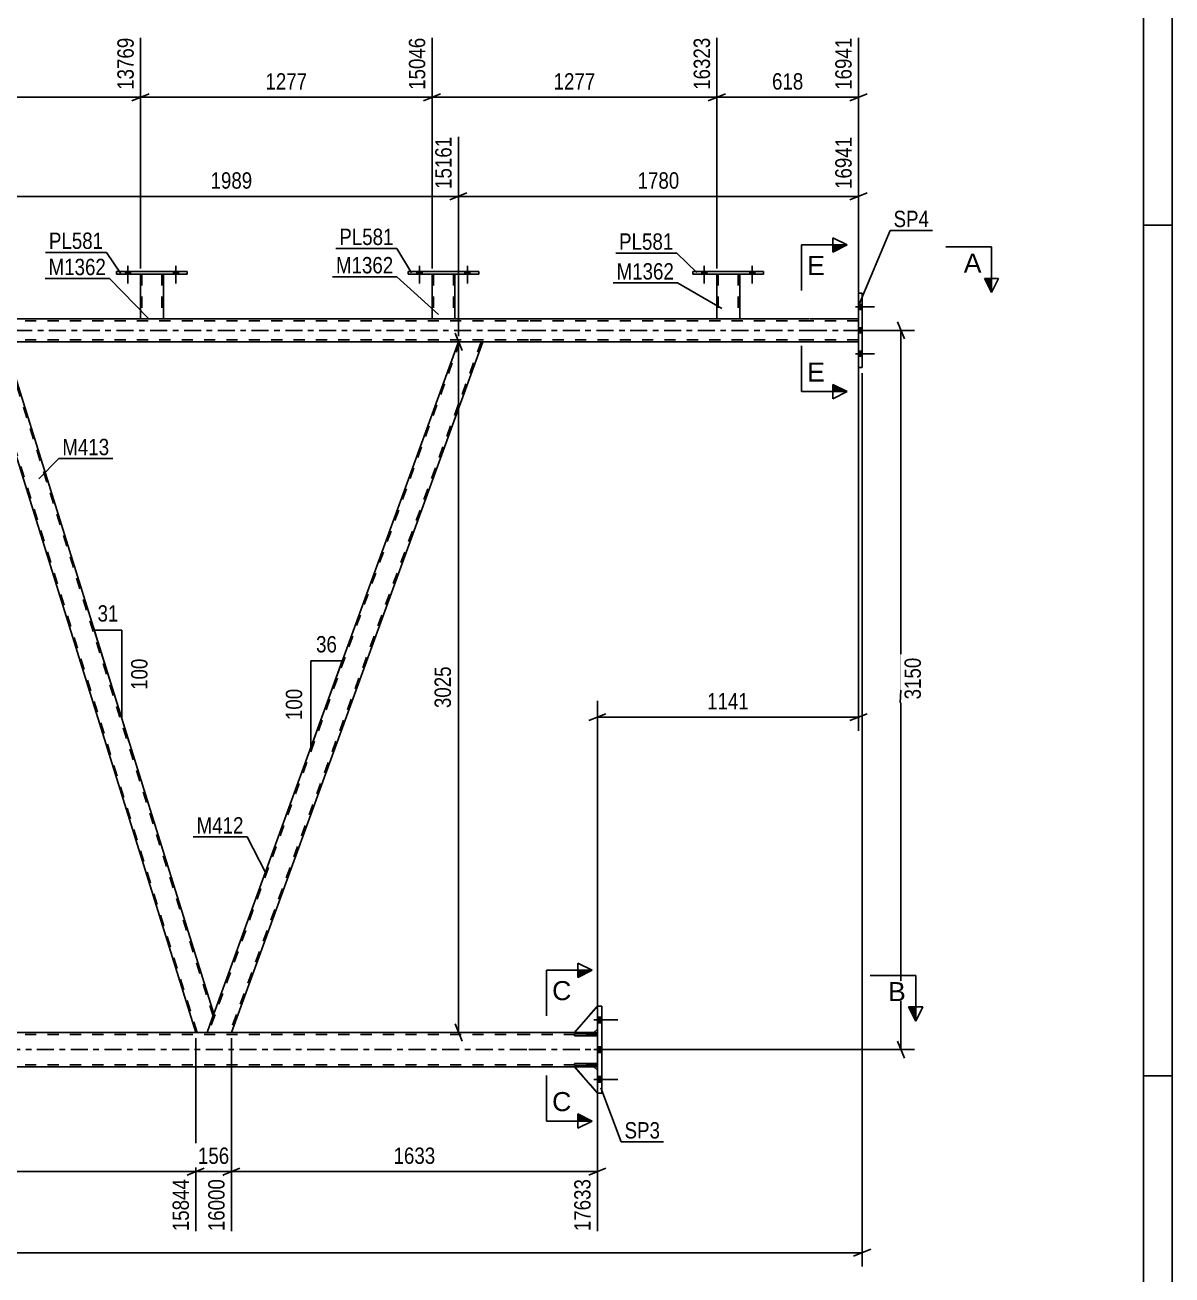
# Model space of a CAD drawing. Header units: millimetres. Extents: x -129 to 712, y -428 to 166.
# Drawn here: x 510.9 to 711.9, y -164.5 to 54.5 of the extents above; entities that cross this region are included whole.
import ezdxf

# ---------------------------------------------------------------- set-up
doc = ezdxf.new("R2010")
doc.units = ezdxf.units.MM
doc.linetypes.add('DXK_LINE_DOT2', pattern=[3.9198, 1.9599, -1.9599])
doc.linetypes.add('DXK_LINE_DOT3', pattern=[5.9187, 2.979, -0.9799, 0.9799, -0.9799])
doc.styles.add('Arial', font='ARIAL.TTF', dxfattribs={"height": 0.2})
doc.styles.add('Arial Narrow', font='ARIALN.TTF', dxfattribs={"height": 0.2})

# ---------------------------------------------------------------- blocks, each defined once
blk = doc.blocks.new('Unknown-232816670-1133')
at = {"color": 5, "linetype": 'Continuous'}
for p, q in [((711.94, -427.59), (711.94, 166.41)), ((706.94, -422.59), (706.94, 161.41)), ((711.94, 19.41), (706.94, 19.41)), ((711.94, -129.59), (706.94, -129.59))]:
    blk.add_line(p, q, dxfattribs=at)
blk = doc.blocks.new('Part-232816670-5203 - 5056')
at = {"color": 2, "linetype": 'Continuous'}
for p, q in [((506, -1), (504.46, -5.25)), ((506, -1), (507.32, -1)), ((544.02, -118.75), (507.32, -1)), ((540.85, -122), (504.46, -5.25)), ((543.75, -119.49), (542.84, -122)), ((543.75, -119.49), (544.02, -118.75))]:
    blk.add_line(p, q, dxfattribs=at)
at = {"color": 7, "linetype": 'DXK_LINE_DOT2'}
for p, q in [((543.89, -119.12), (507.07, -1)), ((541.1, -122), (504.59, -4.88)), ((544, -118.81), (543.75, -119.49)), ((542.84, -122), (540.85, -122))]:
    blk.add_line(p, q, dxfattribs=at)
blk = doc.blocks.new('Bolt-232816670-5060 - 5056')
at = {"linetype": 'Continuous'}
for points in [[(657.63, 4.66), (657.63, 5.54), (656.99, 5.54), (656.99, 4.66)], [(657.63, 4.66), (657.63, 5.54), (656.99, 5.54), (656.99, 4.66)], [(657.63, 4.66), (657.63, 5.54), (656.99, 5.54), (656.99, 4.66)], [(657.63, 0.56), (657.63, 1.44), (656.99, 1.44), (656.99, 0.56)], [(657.63, 0.56), (657.63, 1.44), (656.99, 1.44), (656.99, 0.56)], [(657.63, -3.54), (657.63, -2.66), (656.99, -2.66), (656.99, -3.54)], [(657.63, -3.54), (657.63, -2.66), (656.99, -2.66), (656.99, -3.54)], [(657.63, -3.54), (657.63, -2.66), (656.99, -2.66), (656.99, -3.54)]]:
    blk.add_hatch(color=1, dxfattribs=at).paths.add_polyline_path(points)
at = {"color": 1, "linetype": 'Continuous'}
for p, q in [((656.47, 5.1), (659.79, 5.1)), ((656.47, 5.1), (659.79, 5.1)), ((656.47, 5.1), (659.79, 5.1)), ((656.99, 5.54), (657.63, 5.54)), ((656.99, 5.54), (657.63, 5.54)), ((656.99, 5.54), (657.63, 5.54)), ((656.99, 4.66), (657.63, 4.66)), ((656.99, 4.66), (657.63, 4.66)), ((656.99, 4.66), (657.63, 4.66)), ((656.47, 1), (659.79, 1)), ((656.47, 1), (659.79, 1)), ((656.99, 1.44), (657.63, 1.44)), ((656.99, 1.44), (657.63, 1.44)), ((656.99, 0.56), (657.63, 0.56)), ((656.99, 0.56), (657.63, 0.56)), ((656.47, -3.1), (659.79, -3.1)), ((656.47, -3.1), (659.79, -3.1)), ((656.47, -3.1), (659.79, -3.1)), ((656.99, -2.66), (657.63, -2.66)), ((656.99, -2.66), (657.63, -2.66)), ((656.99, -2.66), (657.63, -2.66)), ((656.99, -3.54), (657.63, -3.54)), ((656.99, -3.54), (657.63, -3.54)), ((656.99, -3.54), (657.63, -3.54))]:
    blk.add_line(p, q, dxfattribs=at)
blk = doc.blocks.new('Part-232816670-5208 - 5056')
at = {"color": 7, "linetype": 'DXK_LINE_DOT2'}
for p, q in [((587.14, -1), (543.09, -122)), ((590.88, -1), (546.84, -122)), ((544.02, -118.75), (542.84, -122)), ((547.1, -122), (542.84, -122))]:
    blk.add_line(p, q, dxfattribs=at)
at = {"color": 2, "linetype": 'Continuous'}
for p, q in [((586.88, -1), (544.02, -118.75)), ((591.14, -1), (547.1, -122)), ((586.88, -1), (591.14, -1))]:
    blk.add_line(p, q, dxfattribs=at)
blk = doc.blocks.new('Bolt-232816670-5061 - 5056')
at = {"linetype": 'Continuous'}
for points in [[(612.04, -120.32), (612.04, -119.28), (611.24, -119.28), (611.24, -120.32)], [(612.04, -120.32), (612.04, -119.28), (611.24, -119.28), (611.24, -120.32)], [(612.04, -120.32), (612.04, -119.28), (611.24, -119.28), (611.24, -120.32)], [(612.04, -125.52), (612.04, -124.48), (611.24, -124.48), (611.24, -125.52)], [(612.04, -125.52), (612.04, -124.48), (611.24, -124.48), (611.24, -125.52)], [(612.04, -130.72), (612.04, -129.68), (611.24, -129.68), (611.24, -130.72)], [(612.04, -130.72), (612.04, -129.68), (611.24, -129.68), (611.24, -130.72)], [(612.04, -130.72), (612.04, -129.68), (611.24, -129.68), (611.24, -130.72)]]:
    blk.add_hatch(color=1, dxfattribs=at).paths.add_polyline_path(points)
at = {"color": 1, "linetype": 'Continuous'}
for p, q in [((610.64, -119.8), (614.84, -119.8)), ((610.64, -119.8), (614.84, -119.8)), ((610.64, -119.8), (614.84, -119.8)), ((611.24, -119.28), (612.04, -119.28)), ((611.24, -119.28), (612.04, -119.28)), ((611.24, -119.28), (612.04, -119.28)), ((611.24, -120.32), (612.04, -120.32)), ((611.24, -120.32), (612.04, -120.32)), ((611.24, -120.32), (612.04, -120.32)), ((611.24, -124.48), (612.04, -124.48)), ((611.24, -124.48), (612.04, -124.48)), ((610.64, -125), (614.84, -125)), ((610.64, -125), (614.84, -125)), ((611.24, -125.52), (612.04, -125.52)), ((611.24, -125.52), (612.04, -125.52)), ((610.64, -130.2), (614.84, -130.2)), ((610.64, -130.2), (614.84, -130.2)), ((610.64, -130.2), (614.84, -130.2)), ((611.24, -129.68), (612.04, -129.68)), ((611.24, -129.68), (612.04, -129.68)), ((611.24, -129.68), (612.04, -129.68)), ((611.24, -130.72), (612.04, -130.72)), ((611.24, -130.72), (612.04, -130.72)), ((611.24, -130.72), (612.04, -130.72))]:
    blk.add_line(p, q, dxfattribs=at)
blk = doc.blocks.new('Part-232816670-5214 - 5056')
at = {"color": 7, "linetype": 'DXK_LINE_DOT2'}
for p, q in [((599.14, 2.68), (183.67, 2.68)), ((535.17, 3), (531.17, 3)), ((586.26, 3), (582.26, 3)), ((648.47, 2.68), (599.24, 2.68)), ((636.17, 3), (632.17, 3)), ((656.99, 2.68), (648.47, 2.68)), ((656.99, 3), (656.99, -1)), ((599.14, -0.68), (183.67, -0.68)), ((591.14, -1), (586.88, -1)), ((648.47, -0.68), (599.24, -0.68)), ((656.99, -0.68), (648.47, -0.68))]:
    blk.add_line(p, q, dxfattribs=at)
at = {"color": 2, "linetype": 'Continuous'}
for p, q in [((531.17, 3), (484.09, 3)), ((582.26, 3), (535.17, 3)), ((599.14, 3), (586.26, 3)), ((632.17, 3), (599.24, 3)), ((648.37, 3), (636.17, 3)), ((656.99, 3), (648.47, 3)), ((586.88, -1), (507.32, -1)), ((599.14, -1), (591.14, -1)), ((648.47, -1), (599.24, -1)), ((656.99, -1), (648.47, -1))]:
    blk.add_line(p, q, dxfattribs=at)
at = {"color": 7, "linetype": 'DXK_LINE_DOT3'}
for p, q in [((183.67, 1), (599.14, 1)), ((599.24, 1), (648.47, 1)), ((648.47, 1), (656.99, 1))]:
    blk.add_line(p, q, dxfattribs=at)
blk = doc.blocks.new('Part-232816670-5186 - 5056')
at = {"color": 7, "linetype": 'DXK_LINE_DOT2'}
for p, q in [((607.24, -122), (611.24, -117.4)), ((611.24, -117.4), (611.24, -121.4)), ((610.64, -122), (607.24, -122)), ((611.24, -121.4), (610.64, -122))]:
    blk.add_line(p, q, dxfattribs=at)
blk = doc.blocks.new('Part-232816670-5076 - 5056')
at = {"color": 2, "linetype": 'Continuous'}
for p, q in [((607.24, -127.76), (607.24, -127.44)), ((607.24, -127.44), (611.24, -127.44)), ((611.24, -127.76), (607.24, -127.76)), ((611.24, -127.44), (611.24, -127.76))]:
    blk.add_line(p, q, dxfattribs=at)
at = {"color": 7, "linetype": 'DXK_LINE_DOT2'}
blk.add_line((610.64, -127.76), (610.64, -127.44), dxfattribs=at)
blk = doc.blocks.new('Part-232816670-5077 - 5056')
at = {"color": 7, "linetype": 'DXK_LINE_DOT2'}
for p, q in [((611.24, -127.44), (607.24, -127.44)), ((607.24, -127.44), (607.24, -127.76)), ((607.24, -127.76), (611.24, -127.76)), ((610.64, -127.76), (610.64, -127.44)), ((611.24, -127.76), (611.24, -127.44))]:
    blk.add_line(p, q, dxfattribs=at)
blk = doc.blocks.new('Part-232816670-5183 - 5056')
at = {"color": 7, "linetype": 'DXK_LINE_DOT2'}
for p, q in [((611.24, -122.24), (607.24, -122.24)), ((607.24, -122.24), (607.24, -122.56)), ((607.24, -122.56), (611.24, -122.56)), ((610.64, -122.56), (610.64, -122.24)), ((611.24, -122.56), (611.24, -122.24))]:
    blk.add_line(p, q, dxfattribs=at)
blk = doc.blocks.new('Part-232816670-63790 - 5056')
at = {"color": 2, "linetype": 'Continuous'}
for p, q in [((531.17, 3), (531.17, 10.84)), ((535.17, 10.84), (535.17, 3)), ((535.14, 3), (531.17, 3)), ((535.17, 3), (535.14, 3))]:
    blk.add_line(p, q, dxfattribs=at)
at = {"color": 7, "linetype": 'DXK_LINE_DOT2'}
for p, q in [((531.17, 10.84), (535.17, 10.84)), ((531.17, 10.84), (531.17, 10.84)), ((531.17, 10.84), (531.17, 10.84)), ((531.41, 10.84), (531.41, 3)), ((534.93, 10.84), (534.93, 3)), ((535.17, 10.84), (535.17, 10.84)), ((535.17, 10.84), (535.17, 10.84)), ((534.92, 3), (534.93, 3))]:
    blk.add_line(p, q, dxfattribs=at)
blk = doc.blocks.new('Part-232816670-5119 - 5056')
at = {"color": 7, "linetype": 'DXK_LINE_DOT2'}
for p, q in [((599.14, -122.32), (-61.1, -122.32)), ((25.46, -122), (599.14, -122)), ((599.24, -122), (611.24, -122)), ((611.24, -122.32), (599.24, -122.32)), ((610.64, -122), (607.24, -122)), ((611.24, -122), (611.24, -128)), ((599.14, -127.68), (-61.1, -127.68)), ((611.24, -127.68), (599.24, -127.68)), ((610.64, -128), (607.24, -128))]:
    blk.add_line(p, q, dxfattribs=at)
at = {"color": 2, "linetype": 'Continuous'}
for p, q in [((599.14, -122), (466.34, -122)), ((607.24, -122), (599.24, -122)), ((611.24, -122), (610.64, -122)), ((599.14, -128), (466.34, -128)), ((607.24, -128), (599.24, -128)), ((611.24, -128), (610.64, -128))]:
    blk.add_line(p, q, dxfattribs=at)
at = {"color": 7, "linetype": 'DXK_LINE_DOT3'}
for p, q in [((-61.1, -125), (599.14, -125)), ((599.24, -125), (611.24, -125))]:
    blk.add_line(p, q, dxfattribs=at)
blk = doc.blocks.new('Part-232816670-5184 - 5056')
at = {"color": 2, "linetype": 'Continuous'}
for p, q in [((607.24, -122), (611.24, -117.4)), ((610.64, -122), (607.24, -122)), ((611.24, -121.4), (610.64, -122))]:
    blk.add_line(p, q, dxfattribs=at)
at = {"color": 7, "linetype": 'DXK_LINE_DOT2'}
blk.add_line((611.24, -121.4), (611.24, -117.4), dxfattribs=at)
blk = doc.blocks.new('Part-232816670-5185 - 5056')
at = {"color": 2, "linetype": 'Continuous'}
for p, q in [((611.24, -132.6), (607.24, -128)), ((610.64, -128), (607.24, -128)), ((610.64, -128), (611.24, -128.6))]:
    blk.add_line(p, q, dxfattribs=at)
at = {"color": 7, "linetype": 'DXK_LINE_DOT2'}
blk.add_line((611.24, -128.6), (611.24, -132.6), dxfattribs=at)
blk = doc.blocks.new('Part-232816670-5187 - 5056')
at = {"color": 7, "linetype": 'DXK_LINE_DOT2'}
for p, q in [((611.24, -132.6), (607.24, -128)), ((607.24, -128), (610.64, -128)), ((610.64, -128), (611.24, -128.6)), ((611.24, -128.6), (611.24, -132.6))]:
    blk.add_line(p, q, dxfattribs=at)
blk = doc.blocks.new('Part-232816670-63791 - 5056')
at = {"color": 2, "linetype": 'Continuous'}
for p, q in [((526.97, 10.84), (526.97, 11.32)), ((526.97, 11.32), (539.37, 11.32)), ((539.37, 11.32), (539.37, 10.84)), ((539.37, 10.84), (526.97, 10.84))]:
    blk.add_line(p, q, dxfattribs=at)
blk = doc.blocks.new('Part-232816670-63793 - 5056')
at = {"color": 2, "linetype": 'Continuous'}
for p, q in [((578.06, 10.84), (578.06, 11.32)), ((578.06, 11.32), (590.46, 11.32)), ((590.46, 11.32), (590.46, 10.84)), ((590.46, 10.84), (578.06, 10.84))]:
    blk.add_line(p, q, dxfattribs=at)
blk = doc.blocks.new('Part-232816670-5182 - 5056')
at = {"color": 2, "linetype": 'Continuous'}
for p, q in [((607.24, -122.56), (607.24, -122.24)), ((607.24, -122.24), (611.24, -122.24)), ((611.24, -122.56), (607.24, -122.56)), ((611.24, -122.24), (611.24, -122.56))]:
    blk.add_line(p, q, dxfattribs=at)
at = {"color": 7, "linetype": 'DXK_LINE_DOT2'}
blk.add_line((610.64, -122.56), (610.64, -122.24), dxfattribs=at)
blk = doc.blocks.new('Part-232816670-5281 - 5056')
at = {"color": 2, "linetype": 'Continuous'}
for p, q in [((656.99, -5.5), (656.99, 7.5)), ((656.99, 7.5), (657.63, 7.5)), ((657.63, 7.5), (657.63, -5.5)), ((657.63, -5.5), (656.99, -5.5))]:
    blk.add_line(p, q, dxfattribs=at)
blk = doc.blocks.new('Part-232816670-5286 - 5056')
at = {"color": 2, "linetype": 'Continuous'}
for p, q in [((611.24, -132.6), (611.24, -117.4)), ((611.24, -117.4), (612.04, -117.4)), ((612.04, -117.4), (612.04, -132.6)), ((612.04, -132.6), (611.24, -132.6))]:
    blk.add_line(p, q, dxfattribs=at)
blk = doc.blocks.new('Part-232816670-63797 - 5056')
at = {"color": 2, "linetype": 'Continuous'}
for p, q in [((627.97, 10.84), (627.97, 11.32)), ((627.97, 11.32), (640.37, 11.32)), ((640.37, 11.32), (640.37, 10.84)), ((640.37, 10.84), (627.97, 10.84))]:
    blk.add_line(p, q, dxfattribs=at)
blk = doc.blocks.new('Part-232816670-63792 - 5056')
at = {"color": 2, "linetype": 'Continuous'}
for p, q in [((582.26, 3), (582.26, 10.84)), ((586.26, 10.84), (586.26, 3)), ((586.22, 3), (582.26, 3)), ((586.26, 3), (586.22, 3))]:
    blk.add_line(p, q, dxfattribs=at)
at = {"color": 7, "linetype": 'DXK_LINE_DOT2'}
for p, q in [((582.26, 10.84), (586.26, 10.84)), ((582.26, 10.84), (582.26, 10.84)), ((582.26, 10.84), (582.26, 10.84)), ((582.5, 10.84), (582.5, 3)), ((586.02, 10.84), (586.02, 3)), ((586.26, 10.84), (586.26, 10.84)), ((586.26, 10.84), (586.26, 10.84)), ((586, 3), (586.02, 3))]:
    blk.add_line(p, q, dxfattribs=at)
blk = doc.blocks.new('Part-232816670-63796 - 5056')
at = {"color": 2, "linetype": 'Continuous'}
for p, q in [((632.17, 3), (632.17, 10.84)), ((636.17, 10.84), (636.17, 3)), ((636.13, 3), (632.17, 3)), ((636.17, 3), (636.13, 3))]:
    blk.add_line(p, q, dxfattribs=at)
at = {"color": 7, "linetype": 'DXK_LINE_DOT2'}
for p, q in [((632.17, 10.84), (636.17, 10.84)), ((632.17, 10.84), (632.17, 10.84)), ((632.17, 10.84), (632.17, 10.84)), ((632.41, 10.84), (632.41, 3)), ((635.93, 10.84), (635.93, 3)), ((636.17, 10.84), (636.17, 10.84)), ((636.17, 10.84), (636.17, 10.84)), ((635.91, 3), (635.93, 3))]:
    blk.add_line(p, q, dxfattribs=at)
blk = doc.blocks.new('Bolt-232816670-63816 - 5056')
at = {"linetype": 'Continuous'}
for points in [[(528.53, 10.84), (529.41, 10.84), (529.41, 11.32), (528.53, 11.32)], [(536.93, 10.84), (537.81, 10.84), (537.81, 11.32), (536.93, 11.32)]]:
    blk.add_hatch(color=1, dxfattribs=at).paths.add_polyline_path(points)
at = {"color": 1, "linetype": 'Continuous'}
for p, q in [((528.53, 11.32), (528.53, 10.84)), ((528.97, 12.32), (528.97, 9.2)), ((529.41, 11.32), (529.41, 10.84)), ((536.93, 11.32), (536.93, 10.84)), ((537.37, 12.32), (537.37, 9.2)), ((537.81, 11.32), (537.81, 10.84))]:
    blk.add_line(p, q, dxfattribs=at)
blk = doc.blocks.new('Bolt-232816670-63817 - 5056')
at = {"linetype": 'Continuous'}
for points in [[(528.53, 10.84), (529.41, 10.84), (529.41, 11.32), (528.53, 11.32)], [(536.93, 10.84), (537.81, 10.84), (537.81, 11.32), (536.93, 11.32)]]:
    blk.add_hatch(color=1, dxfattribs=at).paths.add_polyline_path(points)
at = {"color": 1, "linetype": 'Continuous'}
for p, q in [((528.53, 11.32), (528.53, 10.84)), ((528.97, 12.32), (528.97, 9.2)), ((529.41, 11.32), (529.41, 10.84)), ((536.93, 11.32), (536.93, 10.84)), ((537.37, 12.32), (537.37, 9.2)), ((537.81, 11.32), (537.81, 10.84))]:
    blk.add_line(p, q, dxfattribs=at)
blk = doc.blocks.new('Bolt-232816670-63818 - 5056')
at = {"linetype": 'Continuous'}
for points in [[(579.62, 10.84), (580.5, 10.84), (580.5, 11.32), (579.62, 11.32)], [(588.02, 10.84), (588.9, 10.84), (588.9, 11.32), (588.02, 11.32)]]:
    blk.add_hatch(color=1, dxfattribs=at).paths.add_polyline_path(points)
at = {"color": 1, "linetype": 'Continuous'}
for p, q in [((579.62, 11.32), (579.62, 10.84)), ((580.06, 12.32), (580.06, 9.2)), ((580.5, 11.32), (580.5, 10.84)), ((588.02, 11.32), (588.02, 10.84)), ((588.46, 12.32), (588.46, 9.2)), ((588.9, 11.32), (588.9, 10.84))]:
    blk.add_line(p, q, dxfattribs=at)
blk = doc.blocks.new('Bolt-232816670-63819 - 5056')
at = {"linetype": 'Continuous'}
for points in [[(579.62, 10.84), (580.5, 10.84), (580.5, 11.32), (579.62, 11.32)], [(588.02, 10.84), (588.9, 10.84), (588.9, 11.32), (588.02, 11.32)]]:
    blk.add_hatch(color=1, dxfattribs=at).paths.add_polyline_path(points)
at = {"color": 1, "linetype": 'Continuous'}
for p, q in [((579.62, 11.32), (579.62, 10.84)), ((580.06, 12.32), (580.06, 9.2)), ((580.5, 11.32), (580.5, 10.84)), ((588.02, 11.32), (588.02, 10.84)), ((588.46, 12.32), (588.46, 9.2)), ((588.9, 11.32), (588.9, 10.84))]:
    blk.add_line(p, q, dxfattribs=at)
blk = doc.blocks.new('Bolt-232816670-63822 - 5056')
at = {"linetype": 'Continuous'}
for points in [[(629.53, 10.84), (630.41, 10.84), (630.41, 11.32), (629.53, 11.32)], [(637.93, 10.84), (638.81, 10.84), (638.81, 11.32), (637.93, 11.32)]]:
    blk.add_hatch(color=1, dxfattribs=at).paths.add_polyline_path(points)
at = {"color": 1, "linetype": 'Continuous'}
for p, q in [((629.53, 11.32), (629.53, 10.84)), ((629.97, 12.32), (629.97, 9.2)), ((630.41, 11.32), (630.41, 10.84)), ((637.93, 11.32), (637.93, 10.84)), ((638.37, 12.32), (638.37, 9.2)), ((638.81, 11.32), (638.81, 10.84))]:
    blk.add_line(p, q, dxfattribs=at)
blk = doc.blocks.new('Bolt-232816670-63823 - 5056')
at = {"linetype": 'Continuous'}
for points in [[(629.53, 10.84), (630.41, 10.84), (630.41, 11.32), (629.53, 11.32)], [(637.93, 10.84), (638.81, 10.84), (638.81, 11.32), (637.93, 11.32)]]:
    blk.add_hatch(color=1, dxfattribs=at).paths.add_polyline_path(points)
at = {"color": 1, "linetype": 'Continuous'}
for p, q in [((629.53, 11.32), (629.53, 10.84)), ((629.97, 12.32), (629.97, 9.2)), ((630.41, 11.32), (630.41, 10.84)), ((637.93, 11.32), (637.93, 10.84)), ((638.37, 12.32), (638.37, 9.2)), ((638.81, 11.32), (638.81, 10.84))]:
    blk.add_line(p, q, dxfattribs=at)
blk = doc.blocks.new('StraightDimension-232816670-37221 - 5056')
at = {"color": 7, "linetype": 'Continuous'}
for p, q in [((507.32, 0), (507.32, 39.42)), ((586.88, 0), (586.88, 34.92)), ((508.82, 25.08), (505.82, 23.88)), ((507.32, 24.48), (586.88, 24.48)), ((585.38, 23.88), (588.38, 25.08))]:
    blk.add_line(p, q, dxfattribs=at)
at = {"color": 0, "linetype": 'Continuous'}
blk.add_wipeout([(586.28, 35.52), (582.08, 35.52), (582.08, 25.18), (586.28, 25.18)], dxfattribs=at)
at = {"color": 0}
blk.add_wipeout([(551.36, 25.23), (551.36, 29.43), (542.84, 29.43), (542.84, 25.23)], dxfattribs=at)
at = {"color": 3, "linetype": 'Continuous', "style": 'Arial Narrow'}
blk.add_text('15161', height=2.863, rotation=90.0002, dxfattribs=at).set_placement((585.68, 25.78))
at = {"color": 3, "style": 'Arial Narrow'}
blk.add_text('1989', height=2.863, dxfattribs=at).set_placement((543.44, 25.83))
blk = doc.blocks.new('AngleDimension-232816670-62160 - 5056')
at = {"color": 7, "linetype": 'Continuous'}
for p, q in [((560.99, -56.91), (566.53, -56.91)), ((560.99, -72.13), (566.53, -56.91)), ((560.99, -72.13), (560.99, -56.91)), ((563.75, -64.56), (566.53, -56.91))]:
    blk.add_line(p, q, dxfattribs=at)
at = {"color": 0}
for points in [[(566.19, -56.01), (566.19, -51.81), (561.33, -51.81), (561.33, -56.01)], [(560.09, -61.18), (555.89, -61.18), (555.89, -67.86), (560.09, -67.86)]]:
    blk.add_wipeout(points, dxfattribs=at)
at = {"color": 3, "style": 'Arial Narrow'}
blk.add_text('36', height=2.863, dxfattribs=at).set_placement((561.93, -55.41))
blk.add_text('100', height=2.863, rotation=90.0002, dxfattribs=at).set_placement((559.49, -67.26))
blk = doc.blocks.new('StraightDimension-232816670-37220 - 5056')
at = {"color": 7, "linetype": 'Continuous'}
for p, q in [((586.88, 0), (586.88, 34.92)), ((656.99, 4), (656.99, 34.92)), ((588.38, 25.08), (585.38, 23.88)), ((586.88, 24.48), (656.99, 24.48)), ((655.49, 23.88), (658.49, 25.08))]:
    blk.add_line(p, q, dxfattribs=at)
at = {"color": 0, "linetype": 'Continuous'}
blk.add_wipeout([(656.39, 35.52), (652.19, 35.52), (652.19, 25.18), (656.39, 25.18)], dxfattribs=at)
at = {"color": 0}
blk.add_wipeout([(626.19, 25.23), (626.19, 29.43), (617.68, 29.43), (617.68, 25.23)], dxfattribs=at)
at = {"color": 3, "linetype": 'Continuous', "style": 'Arial Narrow'}
blk.add_text('16941', height=2.863, rotation=90.0002, dxfattribs=at).set_placement((655.79, 25.78))
at = {"color": 3, "style": 'Arial Narrow'}
blk.add_text('1780', height=2.863, dxfattribs=at).set_placement((618.28, 25.83))
blk = doc.blocks.new('StraightDimension-232816670-81062 - 5056')
at = {"color": 7, "linetype": 'Continuous'}
for p, q in [((461.96, -123), (461.96, -156.8)), ((540.85, -123), (540.85, -156.8)), ((463.46, -145.76), (460.46, -146.96)), ((461.96, -146.36), (540.85, -146.36)), ((539.35, -146.96), (542.35, -145.76))]:
    blk.add_line(p, q, dxfattribs=at)
at = {"color": 0}
blk.add_wipeout([(505.66, -145.61), (505.66, -141.41), (497.15, -141.41), (497.15, -145.61)], dxfattribs=at)
at = {"color": 0, "linetype": 'Continuous'}
blk.add_wipeout([(540.25, -147.06), (536.05, -147.06), (536.05, -157.4), (540.25, -157.4)], dxfattribs=at)
at = {"color": 3, "style": 'Arial Narrow'}
blk.add_text('1972', height=2.863, dxfattribs=at).set_placement((497.75, -145.01))
at = {"color": 3, "linetype": 'Continuous', "style": 'Arial Narrow'}
blk.add_text('15844', height=2.863, rotation=90.0002, dxfattribs=at).set_placement((539.65, -156.8))
blk = doc.blocks.new('StraightDimension-232816670-81061 - 5056')
at = {"color": 7, "linetype": 'Continuous'}
for p, q in [((540.85, -123), (540.85, -156.8)), ((547.1, -123), (547.1, -156.8)), ((539.35, -146.96), (542.35, -145.76)), ((540.85, -146.36), (547.1, -146.36)), ((548.6, -145.76), (545.6, -146.96))]:
    blk.add_line(p, q, dxfattribs=at)
at = {"color": 0}
blk.add_wipeout([(547.31, -145.61), (547.31, -141.41), (540.63, -141.41), (540.63, -145.61)], dxfattribs=at)
at = {"color": 0, "linetype": 'Continuous'}
blk.add_wipeout([(546.5, -147.06), (542.3, -147.06), (542.3, -157.4), (546.5, -157.4)], dxfattribs=at)
at = {"color": 3, "style": 'Arial Narrow'}
blk.add_text('156', height=2.863, dxfattribs=at).set_placement((541.23, -145.01))
at = {"color": 3, "linetype": 'Continuous', "style": 'Arial Narrow'}
blk.add_text('16000', height=2.863, rotation=90.0002, dxfattribs=at).set_placement((545.9, -156.8))
blk = doc.blocks.new('AngleDimension-232816670-62443 - 5056')
at = {"color": 7, "linetype": 'Continuous'}
for p, q in [((527.88, -51.51), (523.06, -51.51)), ((527.88, -66.97), (523.06, -51.51)), ((527.88, -66.97), (527.88, -51.51)), ((529.14, -70.99), (527.88, -66.97))]:
    blk.add_line(p, q, dxfattribs=at)
at = {"color": 0}
for points in [[(527.9, -50.61), (527.9, -46.41), (523.04, -46.41), (523.04, -50.61)], [(532.98, -55.9), (528.78, -55.9), (528.78, -62.58), (532.98, -62.58)]]:
    blk.add_wipeout(points, dxfattribs=at)
at = {"color": 3, "style": 'Arial Narrow'}
blk.add_text('31', height=2.863, dxfattribs=at).set_placement((523.64, -50.01))
blk.add_text('100', height=2.863, rotation=90.0002, dxfattribs=at).set_placement((532.38, -61.98))
blk = doc.blocks.new('StraightDimension-232816670-81760 - 5056')
at = {"color": 7, "linetype": 'Continuous'}
for p, q in [((531.17, 11.84), (531.17, 52.28)), ((582.26, 11.84), (582.26, 52.28)), ((532.67, 42.44), (529.67, 41.24)), ((531.17, 41.84), (582.26, 41.84)), ((580.76, 41.24), (583.76, 42.44))]:
    blk.add_line(p, q, dxfattribs=at)
at = {"color": 0, "linetype": 'Continuous'}
blk.add_wipeout([(581.66, 52.88), (577.46, 52.88), (577.46, 42.54), (581.66, 42.54)], dxfattribs=at)
at = {"color": 0}
blk.add_wipeout([(560.97, 42.59), (560.97, 46.79), (552.46, 46.79), (552.46, 42.59)], dxfattribs=at)
at = {"color": 3, "linetype": 'Continuous', "style": 'Arial Narrow'}
blk.add_text('15046', height=2.863, rotation=90.0002, dxfattribs=at).set_placement((581.06, 43.14))
at = {"color": 3, "style": 'Arial Narrow'}
blk.add_text('1277', height=2.863, dxfattribs=at).set_placement((553.06, 43.19))
blk = doc.blocks.new('StraightDimension-232816670-5608 - 5056')
at = {"color": 7, "linetype": 'Continuous'}
for p, q in [((587.51, -2.5), (586.31, 0.5)), ((612.42, -1), (584.06, -1)), ((586.91, -122), (586.91, -1)), ((571.54, -122), (589.31, -122)), ((586.31, -120.5), (587.51, -123.5))]:
    blk.add_line(p, q, dxfattribs=at)
at = {"color": 0}
blk.add_wipeout([(586.16, -57.24), (581.96, -57.24), (581.96, -65.76), (586.16, -65.76)], dxfattribs=at)
at = {"color": 3, "style": 'Arial Narrow'}
blk.add_text('3025', height=2.863, rotation=90.0002, dxfattribs=at).set_placement((585.56, -65.16))
blk = doc.blocks.new('StraightDimension-232816670-34322 - 5056')
at = {"color": 7, "linetype": 'Continuous'}
for p, q in [((665.03, -0.5), (663.83, 2.5)), ((658.63, 1), (666.83, 1)), ((664.43, -125), (664.43, 1)), ((663.83, -123.5), (665.03, -126.5)), ((612.46, -125), (666.83, -125))]:
    blk.add_line(p, q, dxfattribs=at)
at = {"color": 0}
blk.add_wipeout([(668.52, -55.73), (664.32, -55.73), (664.32, -64.24), (668.52, -64.24)], dxfattribs=at)
at = {"color": 7, "linetype": 'Continuous'}
blk.add_line((664.43, -62), (664.32, -64.24), dxfattribs=at)
at = {"color": 3, "style": 'Arial Narrow'}
blk.add_text('3150', height=2.863, rotation=90.0002, dxfattribs=at).set_placement((667.92, -63.64))
blk = doc.blocks.new('StraightDimension-232816670-79061 - 5056')
at = {"color": 7, "linetype": 'Continuous'}
for p, q in [((657.63, -6.5), (657.63, -162.97)), ((-74, -160.57), (657.63, -160.57)), ((656.13, -161.17), (659.13, -159.97))]:
    blk.add_line(p, q, dxfattribs=at)
blk = doc.blocks.new('StraightDimension-232816670-61937 - 5056')
at = {"color": 7, "linetype": 'Continuous'}
for p, q in [((656.99, -2), (656.99, -69.15)), ((611.24, -121), (611.24, -63.9)), ((612.74, -66.15), (609.74, -67.35)), ((611.24, -66.75), (656.99, -66.75)), ((655.49, -67.35), (658.49, -66.15))]:
    blk.add_line(p, q, dxfattribs=at)
at = {"color": 0}
blk.add_wipeout([(638.37, -66), (638.37, -61.8), (629.86, -61.8), (629.86, -66)], dxfattribs=at)
at = {"color": 3, "style": 'Arial Narrow'}
blk.add_text('1141', height=2.863, dxfattribs=at).set_placement((630.46, -65.4))
blk = doc.blocks.new('StraightDimension-232816670-81060 - 5056')
at = {"color": 7, "linetype": 'Continuous'}
for p, q in [((547.1, -123), (547.1, -156.8)), ((611.24, -129), (611.24, -156.8)), ((548.6, -145.76), (545.6, -146.96)), ((547.1, -146.36), (611.24, -146.36)), ((609.74, -146.96), (612.74, -145.76))]:
    blk.add_line(p, q, dxfattribs=at)
at = {"color": 0}
blk.add_wipeout([(583.42, -145.61), (583.42, -141.41), (574.91, -141.41), (574.91, -145.61)], dxfattribs=at)
at = {"color": 0, "linetype": 'Continuous'}
blk.add_wipeout([(610.64, -147.06), (606.44, -147.06), (606.44, -157.4), (610.64, -157.4)], dxfattribs=at)
at = {"color": 3, "style": 'Arial Narrow'}
blk.add_text('1633', height=2.863, dxfattribs=at).set_placement((575.51, -145.01))
at = {"color": 3, "linetype": 'Continuous', "style": 'Arial Narrow'}
blk.add_text('17633', height=2.863, rotation=90.0002, dxfattribs=at).set_placement((610.04, -156.8))
blk = doc.blocks.new('StraightDimension-232816670-81758 - 5056')
at = {"color": 7, "linetype": 'Continuous'}
for p, q in [((632.17, 11.84), (632.17, 52.28)), ((656.99, 4), (656.99, 52.28)), ((633.67, 42.44), (630.67, 41.24)), ((632.17, 41.84), (656.99, 41.84)), ((655.49, 41.24), (658.49, 42.44))]:
    blk.add_line(p, q, dxfattribs=at)
at = {"color": 0, "linetype": 'Continuous'}
blk.add_wipeout([(656.39, 52.88), (652.19, 52.88), (652.19, 42.54), (656.39, 42.54)], dxfattribs=at)
at = {"color": 0}
blk.add_wipeout([(647.92, 42.59), (647.92, 46.79), (641.24, 46.79), (641.24, 42.59)], dxfattribs=at)
at = {"color": 3, "linetype": 'Continuous', "style": 'Arial Narrow'}
blk.add_text('16941', height=2.863, rotation=90.0002, dxfattribs=at).set_placement((655.79, 43.14))
at = {"color": 3, "style": 'Arial Narrow'}
blk.add_text('618', height=2.863, dxfattribs=at).set_placement((641.84, 43.19))
blk = doc.blocks.new('StraightDimension-232816670-81759 - 5056')
at = {"color": 7, "linetype": 'Continuous'}
for p, q in [((582.26, 11.84), (582.26, 52.28)), ((632.17, 11.84), (632.17, 52.28)), ((583.76, 42.44), (580.76, 41.24)), ((582.26, 41.84), (632.17, 41.84)), ((630.67, 41.24), (633.67, 42.44))]:
    blk.add_line(p, q, dxfattribs=at)
at = {"color": 0, "linetype": 'Continuous'}
blk.add_wipeout([(631.57, 52.88), (627.37, 52.88), (627.37, 42.54), (631.57, 42.54)], dxfattribs=at)
at = {"color": 0}
blk.add_wipeout([(611.47, 42.59), (611.47, 46.79), (602.96, 46.79), (602.96, 42.59)], dxfattribs=at)
at = {"color": 3, "linetype": 'Continuous', "style": 'Arial Narrow'}
blk.add_text('16323', height=2.863, rotation=90.0002, dxfattribs=at).set_placement((630.97, 43.14))
at = {"color": 3, "style": 'Arial Narrow'}
blk.add_text('1277', height=2.863, dxfattribs=at).set_placement((603.56, 43.19))
blk = doc.blocks.new('StraightDimension-232816670-81761 - 5056')
at = {"color": 7, "linetype": 'Continuous'}
for p, q in [((480.09, 11.84), (480.09, 52.28)), ((531.17, 11.84), (531.17, 52.28)), ((481.59, 42.44), (478.59, 41.24)), ((480.09, 41.84), (531.17, 41.84)), ((529.67, 41.24), (532.67, 42.44))]:
    blk.add_line(p, q, dxfattribs=at)
at = {"color": 0, "linetype": 'Continuous'}
blk.add_wipeout([(530.57, 52.88), (526.37, 52.88), (526.37, 42.54), (530.57, 42.54)], dxfattribs=at)
at = {"color": 0}
blk.add_wipeout([(509.89, 42.59), (509.89, 46.79), (501.38, 46.79), (501.38, 42.59)], dxfattribs=at)
at = {"color": 3, "linetype": 'Continuous', "style": 'Arial Narrow'}
blk.add_text('13769', height=2.863, rotation=90.0002, dxfattribs=at).set_placement((529.97, 43.14))
at = {"color": 3, "style": 'Arial Narrow'}
blk.add_text('1277', height=2.863, dxfattribs=at).set_placement((501.98, 43.19))
blk = doc.blocks.new('Mark-232816670-81593 - 5056')
at = {"color": 0}
blk.add_wipeout([(524.62, 15.27), (524.62, 18.27), (515.12, 18.27), (515.12, 15.27)], dxfattribs=at)
blk.add_wipeout([(524.62, 15.27), (524.62, 18.27), (515.12, 18.27), (515.12, 15.27)], dxfattribs=at)
at = {"color": 30, "linetype": 'Continuous'}
for p in [(514.52, 14.67), (527.65, 11.01)]:
    blk.add_line(p, (525.22, 14.67), dxfattribs=at)
at = {"color": 3, "style": 'Arial Narrow'}
blk.add_text('PL581', height=2.863, dxfattribs=at).set_placement((515.12, 15.27))
blk = doc.blocks.new('Mark-232816670-81605 - 5056')
at = {"color": 0}
blk.add_wipeout([(624.55, 15.13), (624.55, 18.13), (615.04, 18.13), (615.04, 15.13)], dxfattribs=at)
blk.add_wipeout([(624.55, 15.13), (624.55, 18.13), (615.04, 18.13), (615.04, 15.13)], dxfattribs=at)
at = {"color": 30, "linetype": 'Continuous'}
for p in [(614.44, 14.53), (628.66, 11.16)]:
    blk.add_line(p, (625.15, 14.53), dxfattribs=at)
at = {"color": 3, "style": 'Arial Narrow'}
blk.add_text('PL581', height=2.863, dxfattribs=at).set_placement((615.04, 15.13))
blk = doc.blocks.new('SectionMark-232816670-6611 - 5056')
at = {"color": 6, "linetype": 'Continuous'}
for p in [(680.3, 15.62), (681.55, 10.12)]:
    blk.add_line(p, (680.3, 7.62), dxfattribs=at)
at = {"color": 0, "linetype": 'Continuous'}
blk.add_wipeout([(678.55, 11.12), (678.55, 14.62), (675.44, 14.62), (675.44, 11.12)], dxfattribs=at)
at = {"linetype": 'Continuous'}
blk.add_hatch(color=6, dxfattribs=at).paths.add_polyline_path([(679.05, 10.12), (680.3, 10.12), (680.3, 7.62)])
at = {"color": 6, "linetype": 'Continuous'}
for p, q in [((680.3, 15.62), (672.3, 15.62)), ((679.05, 10.12), (681.55, 10.12)), ((680.3, 7.62), (679.05, 10.12))]:
    blk.add_line(p, q, dxfattribs=at)
at = {"color": 3, "linetype": 'Continuous', "style": 'Arial'}
blk.add_text('A', height=3.34, dxfattribs=at).set_placement((675.44, 11.12))
blk = doc.blocks.new('SectionMark-232816670-6617 - 5056')
at = {"linetype": 'Continuous'}
for points in [[(607.8, -112.33), (607.8, -111.08), (610.3, -111.08)], [(607.8, -137.52), (607.8, -136.27), (610.3, -137.52)]]:
    blk.add_hatch(color=6, dxfattribs=at).paths.add_polyline_path(points)
at = {"color": 6, "linetype": 'Continuous'}
for p, q in [((602.3, -111.08), (610.3, -111.08)), ((607.8, -112.33), (607.8, -109.83)), ((607.8, -109.83), (610.3, -111.08)), ((610.3, -111.08), (607.8, -112.33)), ((602.3, -137.52), (610.3, -137.52)), ((610.3, -137.52), (607.8, -136.27)), ((607.8, -136.27), (607.8, -138.77)), ((610.3, -137.52), (607.8, -138.77))]:
    blk.add_line(p, q, dxfattribs=at)
at = {"color": 0, "linetype": 'Continuous'}
for points in [[(606.67, -116.33), (606.67, -112.83), (603.3, -112.83), (603.3, -116.33)], [(606.67, -135.77), (606.67, -132.27), (603.3, -132.27), (603.3, -135.77)]]:
    blk.add_wipeout(points, dxfattribs=at)
at = {"color": 6, "linetype": 'Continuous'}
for p, q in [((602.3, -111.08), (602.3, -119.08)), ((602.3, -137.52), (602.3, -129.52))]:
    blk.add_line(p, q, dxfattribs=at)
at = {"color": 3, "linetype": 'Continuous', "style": 'Arial'}
for p in [(603.3, -116.33), (603.3, -135.77)]:
    blk.add_text('C', height=3.34, dxfattribs=at).set_placement(p)
blk = doc.blocks.new('Mark-232816670-5277 - 5056')
at = {"color": 0}
blk.add_wipeout([(669.35, 19.1), (669.35, 22.1), (663.14, 22.1), (663.14, 19.1)], dxfattribs=at)
blk.add_wipeout([(669.35, 19.1), (669.35, 22.1), (663.14, 22.1), (663.14, 19.1)], dxfattribs=at)
at = {"color": 30, "linetype": 'Continuous'}
for p, q in [((656.99, 5.32), (662.54, 18.5)), ((662.54, 18.5), (669.95, 18.5))]:
    blk.add_line(p, q, dxfattribs=at)
at = {"color": 3, "style": 'Arial Narrow'}
blk.add_text('SP4', height=2.863, dxfattribs=at).set_placement((663.14, 19.1))
blk = doc.blocks.new('Mark-232816670-5282 - 5056')
at = {"color": 0}
blk.add_wipeout([(622.21, -140.56), (622.21, -137.56), (616, -137.56), (616, -140.56)], dxfattribs=at)
blk.add_wipeout([(622.21, -140.56), (622.21, -137.56), (616, -137.56), (616, -140.56)], dxfattribs=at)
at = {"color": 30, "linetype": 'Continuous'}
for p, q in [((611.83, -131.67), (615.4, -141.16)), ((615.4, -141.16), (622.81, -141.16))]:
    blk.add_line(p, q, dxfattribs=at)
at = {"color": 3, "style": 'Arial Narrow'}
blk.add_text('SP3', height=2.863, dxfattribs=at).set_placement((616, -140.56))
blk = doc.blocks.new('SectionMark-232816670-6623 - 5056')
at = {"color": 6, "linetype": 'Continuous'}
for p in [(667.03, -112), (668.28, -117.5)]:
    blk.add_line(p, (667.03, -120), dxfattribs=at)
at = {"color": 0, "linetype": 'Continuous'}
blk.add_wipeout([(665.28, -116.5), (665.28, -113), (662.17, -113), (662.17, -116.5)], dxfattribs=at)
at = {"linetype": 'Continuous'}
blk.add_hatch(color=6, dxfattribs=at).paths.add_polyline_path([(665.78, -117.5), (667.03, -117.5), (667.03, -120)])
at = {"color": 6, "linetype": 'Continuous'}
for p, q in [((667.03, -112), (659.03, -112)), ((665.78, -117.5), (668.28, -117.5)), ((667.03, -120), (665.78, -117.5))]:
    blk.add_line(p, q, dxfattribs=at)
at = {"color": 3, "linetype": 'Continuous', "style": 'Arial'}
blk.add_text('B', height=3.34, dxfattribs=at).set_placement((662.17, -116.5))
blk = doc.blocks.new('SectionMark-232816670-19024 - 5056')
at = {"linetype": 'Continuous'}
for points in [[(652.49, 14.71), (652.49, 15.96), (654.99, 15.96)], [(652.49, -9.72), (652.49, -8.47), (654.99, -9.72)]]:
    blk.add_hatch(color=6, dxfattribs=at).paths.add_polyline_path(points)
at = {"color": 6, "linetype": 'Continuous'}
for p, q in [((646.99, 15.96), (654.99, 15.96)), ((652.49, 14.71), (652.49, 17.21)), ((652.49, 17.21), (654.99, 15.96)), ((654.99, 15.96), (652.49, 14.71)), ((654.99, -9.72), (652.49, -8.47)), ((652.49, -8.47), (652.49, -10.97)), ((646.99, -9.72), (654.99, -9.72)), ((654.99, -9.72), (652.49, -10.97))]:
    blk.add_line(p, q, dxfattribs=at)
at = {"color": 0, "linetype": 'Continuous'}
for points in [[(651.1, 10.71), (651.1, 14.21), (647.99, 14.21), (647.99, 10.71)], [(651.1, -7.97), (651.1, -4.47), (647.99, -4.47), (647.99, -7.97)]]:
    blk.add_wipeout(points, dxfattribs=at)
at = {"color": 6, "linetype": 'Continuous'}
for p, q in [((646.99, 15.96), (646.99, 7.96)), ((646.99, -9.72), (646.99, -1.72))]:
    blk.add_line(p, q, dxfattribs=at)
at = {"color": 3, "linetype": 'Continuous', "style": 'Arial'}
for p in [(647.99, 10.71), (647.99, -7.97)]:
    blk.add_text('E', height=3.34, dxfattribs=at).set_placement(p)
blk = doc.blocks.new('Mark-232816670-38121 - 5056')
at = {"color": 0}
blk.add_wipeout([(525.69, -20.86), (525.69, -17.86), (517.46, -17.86), (517.46, -20.86)], dxfattribs=at)
blk.add_wipeout([(525.69, -20.86), (525.69, -17.86), (517.46, -17.86), (517.46, -20.86)], dxfattribs=at)
at = {"color": 30, "linetype": 'Continuous'}
for p, q in [((513.33, -24.99), (516.86, -21.46)), ((516.86, -21.46), (526.29, -21.46))]:
    blk.add_line(p, q, dxfattribs=at)
at = {"color": 3, "style": 'Arial Narrow'}
blk.add_text('M413', height=2.863, dxfattribs=at).set_placement((517.46, -20.86))
blk = doc.blocks.new('Mark-232816670-38124 - 5056')
at = {"color": 0}
blk.add_wipeout([(549.23, -87.14), (549.23, -84.14), (541, -84.14), (541, -87.14)], dxfattribs=at)
blk.add_wipeout([(549.23, -87.14), (549.23, -84.14), (541, -84.14), (541, -87.14)], dxfattribs=at)
at = {"color": 30, "linetype": 'Continuous'}
for p in [(540.4, -87.74), (553.05, -93.96)]:
    blk.add_line(p, (549.83, -87.74), dxfattribs=at)
at = {"color": 3, "style": 'Arial Narrow'}
blk.add_text('M412', height=2.863, dxfattribs=at).set_placement((541, -87.14))
blk = doc.blocks.new('Mark-232816670-81590 - 5056')
at = {"color": 0}
blk.add_wipeout([(525.11, 10.68), (525.11, 13.68), (515.06, 13.68), (515.06, 10.68)], dxfattribs=at)
blk.add_wipeout([(525.11, 10.68), (525.11, 13.68), (515.06, 13.68), (515.06, 10.68)], dxfattribs=at)
at = {"color": 30, "linetype": 'Continuous'}
for p in [(514.46, 10.08), (532.52, 3.15)]:
    blk.add_line(p, (525.71, 10.08), dxfattribs=at)
at = {"color": 3, "style": 'Arial Narrow'}
blk.add_text('M1362', height=2.863, dxfattribs=at).set_placement((515.06, 10.68))
blk = doc.blocks.new('Mark-232816670-81596 - 5056')
at = {"color": 0}
blk.add_wipeout([(575.47, 10.99), (575.47, 13.99), (565.42, 13.99), (565.42, 10.99)], dxfattribs=at)
blk.add_wipeout([(575.47, 10.99), (575.47, 13.99), (565.42, 13.99), (565.42, 10.99)], dxfattribs=at)
at = {"color": 30, "linetype": 'Continuous'}
for p in [(564.82, 10.39), (583.41, 3.8)]:
    blk.add_line(p, (576.07, 10.39), dxfattribs=at)
at = {"color": 3, "style": 'Arial Narrow'}
blk.add_text('M1362', height=2.863, dxfattribs=at).set_placement((565.42, 10.99))
blk = doc.blocks.new('Mark-232816670-81599 - 5056')
at = {"color": 0}
blk.add_wipeout([(575.51, 15.96), (575.51, 18.96), (566.01, 18.96), (566.01, 15.96)], dxfattribs=at)
blk.add_wipeout([(575.51, 15.96), (575.51, 18.96), (566.01, 18.96), (566.01, 15.96)], dxfattribs=at)
at = {"color": 30, "linetype": 'Continuous'}
for p in [(565.41, 15.36), (578.67, 11.1)]:
    blk.add_line(p, (576.11, 15.36), dxfattribs=at)
at = {"color": 3, "style": 'Arial Narrow'}
blk.add_text('PL581', height=2.863, dxfattribs=at).set_placement((566.01, 15.96))
blk = doc.blocks.new('Mark-232816670-81602 - 5056')
at = {"color": 0}
blk.add_wipeout([(624.65, 9.91), (624.65, 12.91), (614.6, 12.91), (614.6, 9.91)], dxfattribs=at)
blk.add_wipeout([(624.65, 9.91), (624.65, 12.91), (614.6, 12.91), (614.6, 9.91)], dxfattribs=at)
at = {"color": 30, "linetype": 'Continuous'}
for p in [(614, 9.31), (633.07, 4.84)]:
    blk.add_line(p, (625.25, 9.31), dxfattribs=at)
at = {"color": 3, "style": 'Arial Narrow'}
blk.add_text('M1362', height=2.863, dxfattribs=at).set_placement((614.6, 9.91))

msp = doc.modelspace()

# ---------------------------------------------------------------- block references
for name in ['Unknown-232816670-1133', 'Part-232816670-63791 - 5056', 'Bolt-232816670-63816 - 5056', 'Bolt-232816670-63817 - 5056', 'Part-232816670-63793 - 5056', 'Bolt-232816670-63818 - 5056', 'Bolt-232816670-63819 - 5056', 'Part-232816670-63797 - 5056', 'Bolt-232816670-63822 - 5056', 'Bolt-232816670-63823 - 5056', 'Part-232816670-63790 - 5056', 'Part-232816670-63792 - 5056', 'Part-232816670-63796 - 5056', 'Part-232816670-5281 - 5056', 'Bolt-232816670-5060 - 5056', 'Part-232816670-5214 - 5056', 'Part-232816670-5203 - 5056', 'Part-232816670-5208 - 5056', 'Part-232816670-5186 - 5056', 'Part-232816670-5184 - 5056', 'Part-232816670-5286 - 5056', 'Bolt-232816670-5061 - 5056', 'Part-232816670-5119 - 5056', 'Part-232816670-5183 - 5056', 'Part-232816670-5182 - 5056', 'Part-232816670-5076 - 5056', 'Part-232816670-5077 - 5056', 'Part-232816670-5185 - 5056', 'Part-232816670-5187 - 5056']:
    msp.add_blockref(name, (0, 0))

# ---------------------------------------------------------------- next in the draw order: block references
for name in ['StraightDimension-232816670-37221 - 5056', 'AngleDimension-232816670-62443 - 5056', 'AngleDimension-232816670-62160 - 5056', 'StraightDimension-232816670-81062 - 5056']:
    msp.add_blockref(name, (0, 0))

# ---------------------------------------------------------------- next in the draw order: block references
for name in ['StraightDimension-232816670-81760 - 5056', 'StraightDimension-232816670-37220 - 5056', 'StraightDimension-232816670-81061 - 5056']:
    msp.add_blockref(name, (0, 0))

# ---------------------------------------------------------------- next in the draw order: block references
for name in ['StraightDimension-232816670-81761 - 5056', 'StraightDimension-232816670-81758 - 5056', 'StraightDimension-232816670-5608 - 5056']:
    msp.add_blockref(name, (0, 0))

# ---------------------------------------------------------------- next in the draw order: block references
for name in ['StraightDimension-232816670-81759 - 5056', 'Mark-232816670-81593 - 5056', 'StraightDimension-232816670-34322 - 5056']:
    msp.add_blockref(name, (0, 0))

# ---------------------------------------------------------------- next in the draw order: block references
for name in ['Mark-232816670-81605 - 5056', 'StraightDimension-232816670-79061 - 5056']:
    msp.add_blockref(name, (0, 0))

# ---------------------------------------------------------------- next in the draw order: block references
for name in ['SectionMark-232816670-6611 - 5056', 'StraightDimension-232816670-61937 - 5056', 'Mark-232816670-38121 - 5056', 'Mark-232816670-38124 - 5056', 'StraightDimension-232816670-81060 - 5056']:
    msp.add_blockref(name, (0, 0))

# ---------------------------------------------------------------- next in the draw order: block references
for name in ['Mark-232816670-5277 - 5056', 'SectionMark-232816670-19024 - 5056', 'Mark-232816670-81590 - 5056', 'Mark-232816670-81596 - 5056', 'Mark-232816670-81602 - 5056', 'SectionMark-232816670-6617 - 5056', 'Mark-232816670-5282 - 5056']:
    msp.add_blockref(name, (0, 0))

# ---------------------------------------------------------------- next in the draw order: block references
for name in ['Mark-232816670-81599 - 5056', 'SectionMark-232816670-6623 - 5056']:
    msp.add_blockref(name, (0, 0))

doc.saveas('drawing.dxf')
